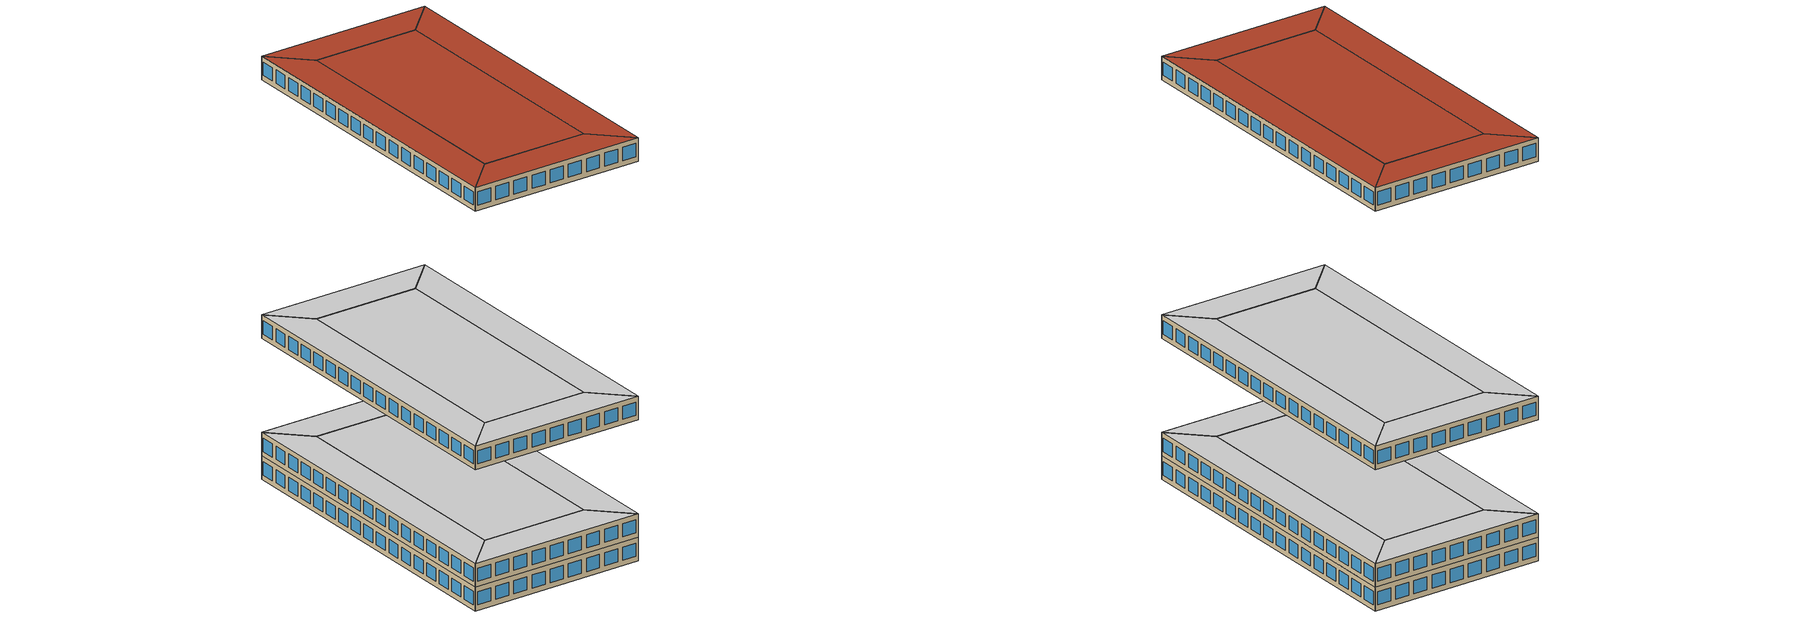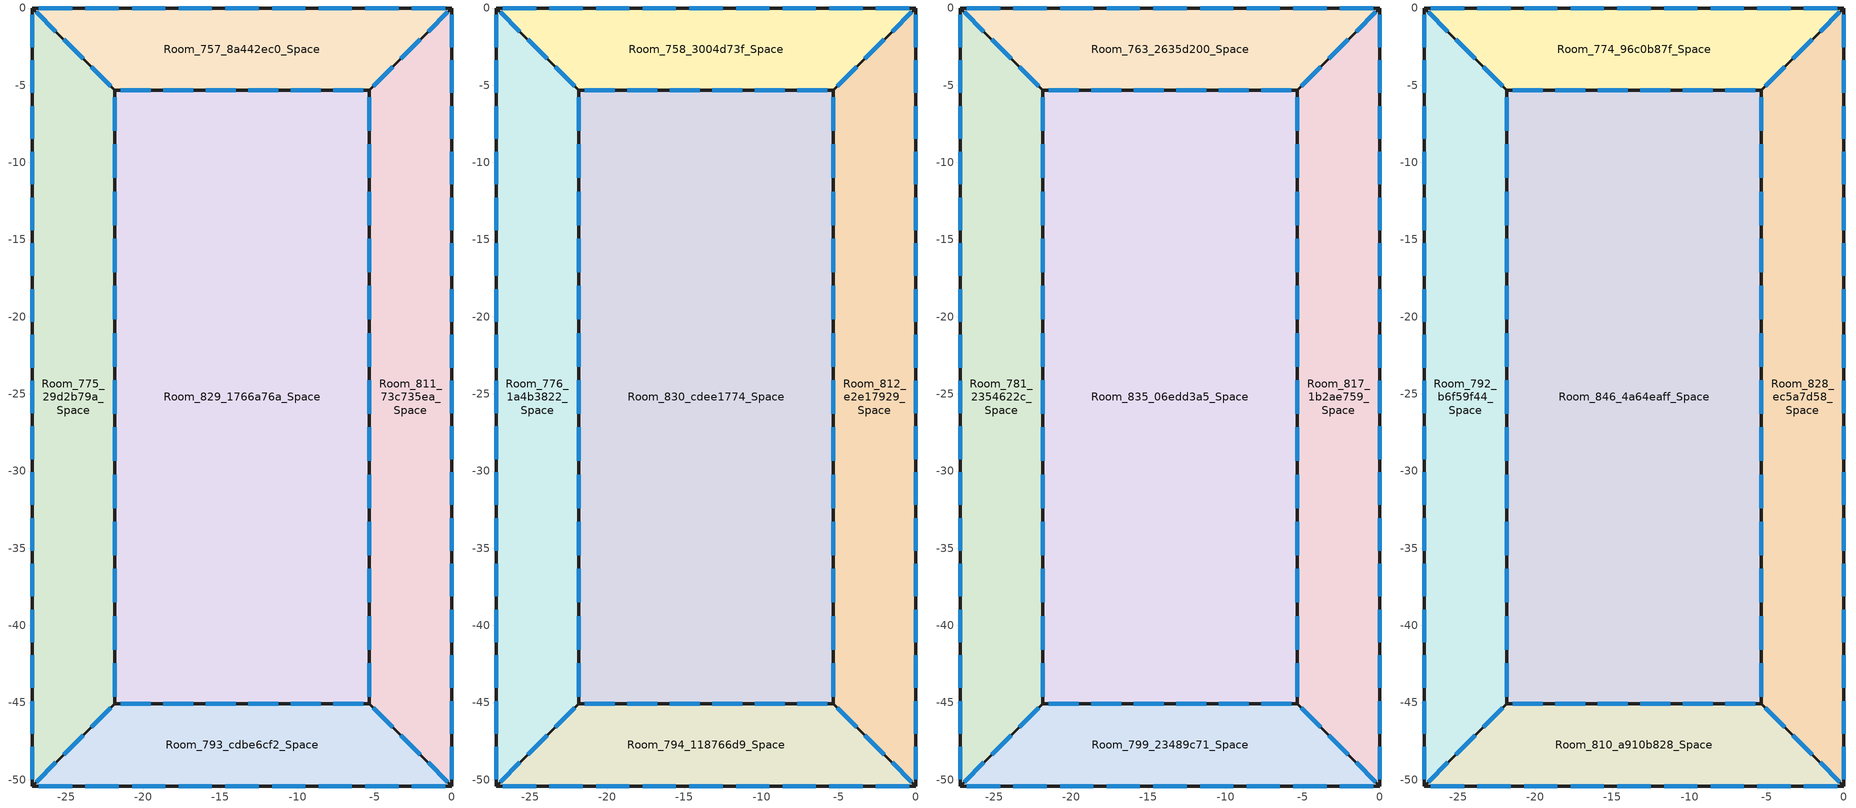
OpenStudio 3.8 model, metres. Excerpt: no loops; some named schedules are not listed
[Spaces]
Room_757_8a442ec0_Space
 floor ground: -27.2,0 0,0 -5.34,-5.34 -21.86,-5.34 z0
 wall outside: -21.86,-5.34 -5.34,-5.34 0,0 -27.2,0 -21.86,-5.34 z0:3.56
 window: -21.46,-5.34 -19.5,-5.34 / -18.71,-5.34 -16.75,-5.34 / -15.95,-5.34 -14,-5.34 / -13.2,-5.34 -11.24,-5.34 / -10.45,-5.34 -8.49,-5.34 / -7.7,-5.34 -5.74,-5.34 / -5.08,-5.08 -3.82,-3.82 / -3.3,-3.3 -2.04,-2.04 / -1.52,-1.52 -0.26,-0.26 / -26.94,-0.26 -25.67,-1.52 / -25.16,-2.04 -23.89,-3.3 / -23.38,-3.82 -22.11,-5.08 / -0.44,0 -2.59,0 / -3.46,0 -5.61,0 / -6.48,0 -8.63,0 / -9.5,0 -11.65,0 / -12.52,0 -14.67,0 / -15.55,0 -17.7,0 / -18.57,0 -20.72,0 / -21.59,0 -23.74,0 / -24.61,0 -26.76,0 z0.8:2.8
 roof outside: -5.34,-5.34 0,0 -27.2,0 -21.86,-5.34 z3.56
Room_775_29d2b79a_Space
 floor ground: -27.2,0 -21.86,-5.34 -21.86,-45.07 -27.2,-50.41 z0
 wall outside: -21.86,-5.34 -27.2,0 -27.2,-50.41 -21.86,-45.07 -21.86,-5.34 z0:3.56
 window: -22.11,-5.08 -23.38,-3.82 / -23.89,-3.3 -25.16,-2.04 / -25.67,-1.52 -26.94,-0.26 / -21.86,-44.62 -21.86,-42.45 / -21.86,-41.57 -21.86,-39.4 / -21.86,-38.51 -21.86,-36.34 / -21.86,-35.46 -21.86,-33.28 / -21.86,-32.4 -21.86,-30.23 / -21.86,-29.35 -21.86,-27.17 / -21.86,-26.29 -21.86,-24.12 / -21.86,-23.23 -21.86,-21.06 / -21.86,-20.18 -21.86,-18.01 / -21.86,-17.12 -21.86,-14.95 / -21.86,-14.07 -21.86,-11.89 / -21.86,-11.01 -21.86,-8.84 / -21.86,-7.96 -21.86,-5.78 / -26.94,-50.15 -25.67,-48.88 / -25.16,-48.37 -23.89,-47.1 / -23.38,-46.59 -22.11,-45.32 / -27.2,-0.43 -27.2,-2.54 / -27.2,-3.39 -27.2,-5.5 / -27.2,-6.36 -27.2,-8.47 / -27.2,-9.32 -27.2,-11.43 / -27.2,-12.29 -27.2,-14.4 / -27.2,-15.25 -27.2,-17.36 / -27.2,-18.22 -27.2,-20.33 / -27.2,-21.18 -27.2,-23.29 / -27.2,-24.15 -27.2,-26.26 / -27.2,-27.11 -27.2,-29.22 / -27.2,-30.08 -27.2,-32.19 / -27.2,-33.04 -27.2,-35.15 / -27.2,-36.01 -27.2,-38.12 / -27.2,-38.97 -27.2,-41.08 / -27.2,-41.94 -27.2,-44.05 / -27.2,-44.91 -27.2,-47.01 / -27.2,-47.87 -27.2,-49.98 z0.8:2.8
 roof outside: -27.2,-50.41 -21.86,-45.07 -21.86,-5.34 -27.2,0 z3.56
Room_793_cdbe6cf2_Space
 floor ground: -5.34,-45.07 0,-50.41 -27.2,-50.41 -21.86,-45.07 z0
 wall outside: -21.86,-45.07 -27.2,-50.41 0,-50.41 -5.34,-45.07 -21.86,-45.07 z0:3.56
 window: -22.11,-45.32 -23.38,-46.59 / -23.89,-47.1 -25.16,-48.37 / -25.67,-48.88 -26.94,-50.15 / -5.74,-45.07 -7.7,-45.07 / -8.49,-45.07 -10.45,-45.07 / -11.24,-45.07 -13.2,-45.07 / -14,-45.07 -15.95,-45.07 / -16.75,-45.07 -18.71,-45.07 / -19.5,-45.07 -21.46,-45.07 / -0.26,-50.15 -1.52,-48.88 / -2.04,-48.37 -3.3,-47.1 / -3.82,-46.59 -5.08,-45.32 / -26.76,-50.41 -24.61,-50.41 / -23.74,-50.41 -21.59,-50.41 / -20.72,-50.41 -18.57,-50.41 / -17.7,-50.41 -15.55,-50.41 / -14.67,-50.41 -12.52,-50.41 / -11.65,-50.41 -9.5,-50.41 / -8.63,-50.41 -6.48,-50.41 / -5.61,-50.41 -3.46,-50.41 / -2.59,-50.41 -0.44,-50.41 z0.8:2.8
 roof outside: 0,-50.41 -5.34,-45.07 -21.86,-45.07 -27.2,-50.41 z3.56
Room_811_73c735ea_Space
 floor ground: 0,0 0,-50.41 -5.34,-45.07 -5.34,-5.34 z0
 wall outside: -5.34,-45.07 0,-50.41 0,0 -5.34,-5.34 -5.34,-45.07 z0:3.56
 window: -5.08,-45.32 -3.82,-46.59 / -3.3,-47.1 -2.04,-48.37 / -1.52,-48.88 -0.26,-50.15 / -0.26,-0.26 -1.52,-1.52 / -2.04,-2.04 -3.3,-3.3 / -3.82,-3.82 -5.08,-5.08 / -5.34,-5.78 -5.34,-7.96 / -5.34,-8.84 -5.34,-11.01 / -5.34,-11.89 -5.34,-14.07 / -5.34,-14.95 -5.34,-17.12 / -5.34,-18.01 -5.34,-20.18 / -5.34,-21.06 -5.34,-23.23 / -5.34,-24.12 -5.34,-26.29 / -5.34,-27.17 -5.34,-29.35 / -5.34,-30.23 -5.34,-32.4 / -5.34,-33.28 -5.34,-35.46 / -5.34,-36.34 -5.34,-38.51 / -5.34,-39.4 -5.34,-41.57 / -5.34,-42.45 -5.34,-44.62 / 0,-49.98 0,-47.87 / 0,-47.01 0,-44.91 / 0,-44.05 0,-41.94 / 0,-41.08 0,-38.97 / 0,-38.12 0,-36.01 / 0,-35.15 0,-33.04 / 0,-32.19 0,-30.08 / 0,-29.22 0,-27.11 / 0,-26.26 0,-24.15 / 0,-23.29 0,-21.18 / 0,-20.33 0,-18.22 / 0,-17.36 0,-15.25 / 0,-14.4 0,-12.29 / 0,-11.43 0,-9.32 / 0,-8.47 0,-6.36 / 0,-5.5 0,-3.39 / 0,-2.54 0,-0.43 z0.8:2.8
 roof outside: 0,-50.41 0,0 -5.34,-5.34 -5.34,-45.07 z3.56
Room_829_1766a76a_Space
 floor ground: -5.34,-5.34 -5.34,-45.07 -21.86,-45.07 -21.86,-5.34 z0
 wall outside: -5.34,-45.07 -5.34,-5.34 -21.86,-5.34 -21.86,-45.07 -5.34,-45.07 z0:3.56
 window: -5.34,-44.62 -5.34,-42.45 / -5.34,-41.57 -5.34,-39.4 / -5.34,-38.51 -5.34,-36.34 / -5.34,-35.46 -5.34,-33.28 / -5.34,-32.4 -5.34,-30.23 / -5.34,-29.35 -5.34,-27.17 / -5.34,-26.29 -5.34,-24.12 / -5.34,-23.23 -5.34,-21.06 / -5.34,-20.18 -5.34,-18.01 / -5.34,-17.12 -5.34,-14.95 / -5.34,-14.07 -5.34,-11.89 / -5.34,-11.01 -5.34,-8.84 / -5.34,-7.96 -5.34,-5.78 / -21.46,-45.07 -19.5,-45.07 / -18.71,-45.07 -16.75,-45.07 / -15.95,-45.07 -14,-45.07 / -13.2,-45.07 -11.24,-45.07 / -10.45,-45.07 -8.49,-45.07 / -7.7,-45.07 -5.74,-45.07 / -21.86,-5.78 -21.86,-7.96 / -21.86,-8.84 -21.86,-11.01 / -21.86,-11.89 -21.86,-14.07 / -21.86,-14.95 -21.86,-17.12 / -21.86,-18.01 -21.86,-20.18 / -21.86,-21.06 -21.86,-23.23 / -21.86,-24.12 -21.86,-26.29 / -21.86,-27.17 -21.86,-29.35 / -21.86,-30.23 -21.86,-32.4 / -21.86,-33.28 -21.86,-35.46 / -21.86,-36.34 -21.86,-38.51 / -21.86,-39.4 -21.86,-41.57 / -21.86,-42.45 -21.86,-44.62 / -5.74,-5.34 -7.7,-5.34 / -8.49,-5.34 -10.45,-5.34 / -11.24,-5.34 -13.2,-5.34 / -14,-5.34 -15.95,-5.34 / -16.75,-5.34 -18.71,-5.34 / -19.5,-5.34 -21.46,-5.34 z0.8:2.8
 roof outside: -5.34,-45.07 -5.34,-5.34 -21.86,-5.34 -21.86,-45.07 z3.56
Room_758_3004d73f_Space
 floor outside: -27.2,0 0,0 -5.34,-5.34 -21.86,-5.34 z3.56
 wall outside: -21.86,-5.34 -5.34,-5.34 0,0 -27.2,0 -21.86,-5.34 z3.56:7.11
 window: -21.46,-5.34 -19.5,-5.34 / -18.71,-5.34 -16.75,-5.34 / -15.95,-5.34 -14,-5.34 / -13.2,-5.34 -11.24,-5.34 / -10.45,-5.34 -8.49,-5.34 / -7.7,-5.34 -5.74,-5.34 / -5.08,-5.08 -3.82,-3.82 / -3.3,-3.3 -2.04,-2.04 / -1.52,-1.52 -0.26,-0.26 / -26.94,-0.26 -25.67,-1.52 / -25.16,-2.04 -23.89,-3.3 / -23.38,-3.82 -22.11,-5.08 / -0.44,0 -2.59,0 / -3.46,0 -5.61,0 / -6.48,0 -8.63,0 / -9.5,0 -11.65,0 / -12.52,0 -14.67,0 / -15.55,0 -17.7,0 / -18.57,0 -20.72,0 / -21.59,0 -23.74,0 / -24.61,0 -26.76,0 z4.36:6.36
 ceiling adiabatic: -5.34,-5.34 0,0 -27.2,0 -21.86,-5.34 z7.11
Room_776_1a4b3822_Space
 floor outside: -27.2,0 -21.86,-5.34 -21.86,-45.07 -27.2,-50.41 z3.56
 wall outside: -21.86,-5.34 -27.2,0 -27.2,-50.41 -21.86,-45.07 -21.86,-5.34 z3.56:7.11
 window: -22.11,-5.08 -23.38,-3.82 / -23.89,-3.3 -25.16,-2.04 / -25.67,-1.52 -26.94,-0.26 / -21.86,-44.62 -21.86,-42.45 / -21.86,-41.57 -21.86,-39.4 / -21.86,-38.51 -21.86,-36.34 / -21.86,-35.46 -21.86,-33.28 / -21.86,-32.4 -21.86,-30.23 / -21.86,-29.35 -21.86,-27.17 / -21.86,-26.29 -21.86,-24.12 / -21.86,-23.23 -21.86,-21.06 / -21.86,-20.18 -21.86,-18.01 / -21.86,-17.12 -21.86,-14.95 / -21.86,-14.07 -21.86,-11.89 / -21.86,-11.01 -21.86,-8.84 / -21.86,-7.96 -21.86,-5.78 / -26.94,-50.15 -25.67,-48.88 / -25.16,-48.37 -23.89,-47.1 / -23.38,-46.59 -22.11,-45.32 / -27.2,-0.43 -27.2,-2.54 / -27.2,-3.39 -27.2,-5.5 / -27.2,-6.36 -27.2,-8.47 / -27.2,-9.32 -27.2,-11.43 / -27.2,-12.29 -27.2,-14.4 / -27.2,-15.25 -27.2,-17.36 / -27.2,-18.22 -27.2,-20.33 / -27.2,-21.18 -27.2,-23.29 / -27.2,-24.15 -27.2,-26.26 / -27.2,-27.11 -27.2,-29.22 / -27.2,-30.08 -27.2,-32.19 / -27.2,-33.04 -27.2,-35.15 / -27.2,-36.01 -27.2,-38.12 / -27.2,-38.97 -27.2,-41.08 / -27.2,-41.94 -27.2,-44.05 / -27.2,-44.91 -27.2,-47.01 / -27.2,-47.87 -27.2,-49.98 z4.36:6.36
 ceiling adiabatic: -27.2,-50.41 -21.86,-45.07 -21.86,-5.34 -27.2,0 z7.11
Room_794_118766d9_Space
 floor outside: -5.34,-45.07 0,-50.41 -27.2,-50.41 -21.86,-45.07 z3.56
 wall outside: -21.86,-45.07 -27.2,-50.41 0,-50.41 -5.34,-45.07 -21.86,-45.07 z3.56:7.11
 window: -22.11,-45.32 -23.38,-46.59 / -23.89,-47.1 -25.16,-48.37 / -25.67,-48.88 -26.94,-50.15 / -5.74,-45.07 -7.7,-45.07 / -8.49,-45.07 -10.45,-45.07 / -11.24,-45.07 -13.2,-45.07 / -14,-45.07 -15.95,-45.07 / -16.75,-45.07 -18.71,-45.07 / -19.5,-45.07 -21.46,-45.07 / -0.26,-50.15 -1.52,-48.88 / -2.04,-48.37 -3.3,-47.1 / -3.82,-46.59 -5.08,-45.32 / -26.76,-50.41 -24.61,-50.41 / -23.74,-50.41 -21.59,-50.41 / -20.72,-50.41 -18.57,-50.41 / -17.7,-50.41 -15.55,-50.41 / -14.67,-50.41 -12.52,-50.41 / -11.65,-50.41 -9.5,-50.41 / -8.63,-50.41 -6.48,-50.41 / -5.61,-50.41 -3.46,-50.41 / -2.59,-50.41 -0.44,-50.41 z4.36:6.36
 ceiling adiabatic: 0,-50.41 -5.34,-45.07 -21.86,-45.07 -27.2,-50.41 z7.11
Room_812_e2e17929_Space
 floor outside: 0,0 0,-50.41 -5.34,-45.07 -5.34,-5.34 z3.56
 wall outside: -5.34,-45.07 0,-50.41 0,0 -5.34,-5.34 -5.34,-45.07 z3.56:7.11
 window: -5.08,-45.32 -3.82,-46.59 / -3.3,-47.1 -2.04,-48.37 / -1.52,-48.88 -0.26,-50.15 / -0.26,-0.26 -1.52,-1.52 / -2.04,-2.04 -3.3,-3.3 / -3.82,-3.82 -5.08,-5.08 / -5.34,-5.78 -5.34,-7.96 / -5.34,-8.84 -5.34,-11.01 / -5.34,-11.89 -5.34,-14.07 / -5.34,-14.95 -5.34,-17.12 / -5.34,-18.01 -5.34,-20.18 / -5.34,-21.06 -5.34,-23.23 / -5.34,-24.12 -5.34,-26.29 / -5.34,-27.17 -5.34,-29.35 / -5.34,-30.23 -5.34,-32.4 / -5.34,-33.28 -5.34,-35.46 / -5.34,-36.34 -5.34,-38.51 / -5.34,-39.4 -5.34,-41.57 / -5.34,-42.45 -5.34,-44.62 / 0,-49.98 0,-47.87 / 0,-47.01 0,-44.91 / 0,-44.05 0,-41.94 / 0,-41.08 0,-38.97 / 0,-38.12 0,-36.01 / 0,-35.15 0,-33.04 / 0,-32.19 0,-30.08 / 0,-29.22 0,-27.11 / 0,-26.26 0,-24.15 / 0,-23.29 0,-21.18 / 0,-20.33 0,-18.22 / 0,-17.36 0,-15.25 / 0,-14.4 0,-12.29 / 0,-11.43 0,-9.32 / 0,-8.47 0,-6.36 / 0,-5.5 0,-3.39 / 0,-2.54 0,-0.43 z4.36:6.36
 ceiling adiabatic: 0,-50.41 0,0 -5.34,-5.34 -5.34,-45.07 z7.11
Room_830_cdee1774_Space
 floor outside: -5.34,-5.34 -5.34,-45.07 -21.86,-45.07 -21.86,-5.34 z3.56
 wall outside: -5.34,-45.07 -5.34,-5.34 -21.86,-5.34 -21.86,-45.07 -5.34,-45.07 z3.56:7.11
 window: -5.34,-44.62 -5.34,-42.45 / -5.34,-41.57 -5.34,-39.4 / -5.34,-38.51 -5.34,-36.34 / -5.34,-35.46 -5.34,-33.28 / -5.34,-32.4 -5.34,-30.23 / -5.34,-29.35 -5.34,-27.17 / -5.34,-26.29 -5.34,-24.12 / -5.34,-23.23 -5.34,-21.06 / -5.34,-20.18 -5.34,-18.01 / -5.34,-17.12 -5.34,-14.95 / -5.34,-14.07 -5.34,-11.89 / -5.34,-11.01 -5.34,-8.84 / -5.34,-7.96 -5.34,-5.78 / -21.46,-45.07 -19.5,-45.07 / -18.71,-45.07 -16.75,-45.07 / -15.95,-45.07 -14,-45.07 / -13.2,-45.07 -11.24,-45.07 / -10.45,-45.07 -8.49,-45.07 / -7.7,-45.07 -5.74,-45.07 / -21.86,-5.78 -21.86,-7.96 / -21.86,-8.84 -21.86,-11.01 / -21.86,-11.89 -21.86,-14.07 / -21.86,-14.95 -21.86,-17.12 / -21.86,-18.01 -21.86,-20.18 / -21.86,-21.06 -21.86,-23.23 / -21.86,-24.12 -21.86,-26.29 / -21.86,-27.17 -21.86,-29.35 / -21.86,-30.23 -21.86,-32.4 / -21.86,-33.28 -21.86,-35.46 / -21.86,-36.34 -21.86,-38.51 / -21.86,-39.4 -21.86,-41.57 / -21.86,-42.45 -21.86,-44.62 / -5.74,-5.34 -7.7,-5.34 / -8.49,-5.34 -10.45,-5.34 / -11.24,-5.34 -13.2,-5.34 / -14,-5.34 -15.95,-5.34 / -16.75,-5.34 -18.71,-5.34 / -19.5,-5.34 -21.46,-5.34 z4.36:6.36
 ceiling adiabatic: -5.34,-45.07 -5.34,-5.34 -21.86,-5.34 -21.86,-45.07 z7.11
Room_763_2635d200_Space
 floor adiabatic: -27.2,0 0,0 -5.34,-5.34 -21.86,-5.34 z21.33
 wall outside: -21.86,-5.34 -5.34,-5.34 0,0 -27.2,0 -21.86,-5.34 z21.33:24.89
 window: -21.46,-5.34 -19.5,-5.34 / -18.71,-5.34 -16.75,-5.34 / -15.95,-5.34 -14,-5.34 / -13.2,-5.34 -11.24,-5.34 / -10.45,-5.34 -8.49,-5.34 / -7.7,-5.34 -5.74,-5.34 / -5.08,-5.08 -3.82,-3.82 / -3.3,-3.3 -2.04,-2.04 / -1.52,-1.52 -0.26,-0.26 / -26.94,-0.26 -25.67,-1.52 / -25.16,-2.04 -23.89,-3.3 / -23.38,-3.82 -22.11,-5.08 / -0.44,0 -2.59,0 / -3.46,0 -5.61,0 / -6.48,0 -8.63,0 / -9.5,0 -11.65,0 / -12.52,0 -14.67,0 / -15.55,0 -17.7,0 / -18.57,0 -20.72,0 / -21.59,0 -23.74,0 / -24.61,0 -26.76,0 z22.13:24.13
 ceiling adiabatic: -5.34,-5.34 0,0 -27.2,0 -21.86,-5.34 z24.89
Room_781_2354622c_Space
 floor adiabatic: -27.2,0 -21.86,-5.34 -21.86,-45.07 -27.2,-50.41 z21.33
 wall outside: -21.86,-5.34 -27.2,0 -27.2,-50.41 -21.86,-45.07 -21.86,-5.34 z21.33:24.89
 window: -22.11,-5.08 -23.38,-3.82 / -23.89,-3.3 -25.16,-2.04 / -25.67,-1.52 -26.94,-0.26 / -21.86,-44.62 -21.86,-42.45 / -21.86,-41.57 -21.86,-39.4 / -21.86,-38.51 -21.86,-36.34 / -21.86,-35.46 -21.86,-33.28 / -21.86,-32.4 -21.86,-30.23 / -21.86,-29.35 -21.86,-27.17 / -21.86,-26.29 -21.86,-24.12 / -21.86,-23.23 -21.86,-21.06 / -21.86,-20.18 -21.86,-18.01 / -21.86,-17.12 -21.86,-14.95 / -21.86,-14.07 -21.86,-11.89 / -21.86,-11.01 -21.86,-8.84 / -21.86,-7.96 -21.86,-5.78 / -26.94,-50.15 -25.67,-48.88 / -25.16,-48.37 -23.89,-47.1 / -23.38,-46.59 -22.11,-45.32 / -27.2,-0.43 -27.2,-2.54 / -27.2,-3.39 -27.2,-5.5 / -27.2,-6.36 -27.2,-8.47 / -27.2,-9.32 -27.2,-11.43 / -27.2,-12.29 -27.2,-14.4 / -27.2,-15.25 -27.2,-17.36 / -27.2,-18.22 -27.2,-20.33 / -27.2,-21.18 -27.2,-23.29 / -27.2,-24.15 -27.2,-26.26 / -27.2,-27.11 -27.2,-29.22 / -27.2,-30.08 -27.2,-32.19 / -27.2,-33.04 -27.2,-35.15 / -27.2,-36.01 -27.2,-38.12 / -27.2,-38.97 -27.2,-41.08 / -27.2,-41.94 -27.2,-44.05 / -27.2,-44.91 -27.2,-47.01 / -27.2,-47.87 -27.2,-49.98 z22.13:24.13
 ceiling adiabatic: -27.2,-50.41 -21.86,-45.07 -21.86,-5.34 -27.2,0 z24.89
Room_799_23489c71_Space
 floor adiabatic: -5.34,-45.07 0,-50.41 -27.2,-50.41 -21.86,-45.07 z21.33
 wall outside: -21.86,-45.07 -27.2,-50.41 0,-50.41 -5.34,-45.07 -21.86,-45.07 z21.33:24.89
 window: -22.11,-45.32 -23.38,-46.59 / -23.89,-47.1 -25.16,-48.37 / -25.67,-48.88 -26.94,-50.15 / -5.74,-45.07 -7.7,-45.07 / -8.49,-45.07 -10.45,-45.07 / -11.24,-45.07 -13.2,-45.07 / -14,-45.07 -15.95,-45.07 / -16.75,-45.07 -18.71,-45.07 / -19.5,-45.07 -21.46,-45.07 / -0.26,-50.15 -1.52,-48.88 / -2.04,-48.37 -3.3,-47.1 / -3.82,-46.59 -5.08,-45.32 / -26.76,-50.41 -24.61,-50.41 / -23.74,-50.41 -21.59,-50.41 / -20.72,-50.41 -18.57,-50.41 / -17.7,-50.41 -15.55,-50.41 / -14.67,-50.41 -12.52,-50.41 / -11.65,-50.41 -9.5,-50.41 / -8.63,-50.41 -6.48,-50.41 / -5.61,-50.41 -3.46,-50.41 / -2.59,-50.41 -0.44,-50.41 z22.13:24.13
 ceiling adiabatic: 0,-50.41 -5.34,-45.07 -21.86,-45.07 -27.2,-50.41 z24.89
Room_817_1b2ae759_Space
 floor adiabatic: 0,0 0,-50.41 -5.34,-45.07 -5.34,-5.34 z21.33
 wall outside: -5.34,-45.07 0,-50.41 0,0 -5.34,-5.34 -5.34,-45.07 z21.33:24.89
 window: -5.08,-45.32 -3.82,-46.59 / -3.3,-47.1 -2.04,-48.37 / -1.52,-48.88 -0.26,-50.15 / -0.26,-0.26 -1.52,-1.52 / -2.04,-2.04 -3.3,-3.3 / -3.82,-3.82 -5.08,-5.08 / -5.34,-5.78 -5.34,-7.96 / -5.34,-8.84 -5.34,-11.01 / -5.34,-11.89 -5.34,-14.07 / -5.34,-14.95 -5.34,-17.12 / -5.34,-18.01 -5.34,-20.18 / -5.34,-21.06 -5.34,-23.23 / -5.34,-24.12 -5.34,-26.29 / -5.34,-27.17 -5.34,-29.35 / -5.34,-30.23 -5.34,-32.4 / -5.34,-33.28 -5.34,-35.46 / -5.34,-36.34 -5.34,-38.51 / -5.34,-39.4 -5.34,-41.57 / -5.34,-42.45 -5.34,-44.62 / 0,-49.98 0,-47.87 / 0,-47.01 0,-44.91 / 0,-44.05 0,-41.94 / 0,-41.08 0,-38.97 / 0,-38.12 0,-36.01 / 0,-35.15 0,-33.04 / 0,-32.19 0,-30.08 / 0,-29.22 0,-27.11 / 0,-26.26 0,-24.15 / 0,-23.29 0,-21.18 / 0,-20.33 0,-18.22 / 0,-17.36 0,-15.25 / 0,-14.4 0,-12.29 / 0,-11.43 0,-9.32 / 0,-8.47 0,-6.36 / 0,-5.5 0,-3.39 / 0,-2.54 0,-0.43 z22.13:24.13
 ceiling adiabatic: 0,-50.41 0,0 -5.34,-5.34 -5.34,-45.07 z24.89
Room_835_06edd3a5_Space
 floor adiabatic: -5.34,-5.34 -5.34,-45.07 -21.86,-45.07 -21.86,-5.34 z21.33
 wall outside: -5.34,-45.07 -5.34,-5.34 -21.86,-5.34 -21.86,-45.07 -5.34,-45.07 z21.33:24.89
 window: -5.34,-44.62 -5.34,-42.45 / -5.34,-41.57 -5.34,-39.4 / -5.34,-38.51 -5.34,-36.34 / -5.34,-35.46 -5.34,-33.28 / -5.34,-32.4 -5.34,-30.23 / -5.34,-29.35 -5.34,-27.17 / -5.34,-26.29 -5.34,-24.12 / -5.34,-23.23 -5.34,-21.06 / -5.34,-20.18 -5.34,-18.01 / -5.34,-17.12 -5.34,-14.95 / -5.34,-14.07 -5.34,-11.89 / -5.34,-11.01 -5.34,-8.84 / -5.34,-7.96 -5.34,-5.78 / -21.46,-45.07 -19.5,-45.07 / -18.71,-45.07 -16.75,-45.07 / -15.95,-45.07 -14,-45.07 / -13.2,-45.07 -11.24,-45.07 / -10.45,-45.07 -8.49,-45.07 / -7.7,-45.07 -5.74,-45.07 / -21.86,-5.78 -21.86,-7.96 / -21.86,-8.84 -21.86,-11.01 / -21.86,-11.89 -21.86,-14.07 / -21.86,-14.95 -21.86,-17.12 / -21.86,-18.01 -21.86,-20.18 / -21.86,-21.06 -21.86,-23.23 / -21.86,-24.12 -21.86,-26.29 / -21.86,-27.17 -21.86,-29.35 / -21.86,-30.23 -21.86,-32.4 / -21.86,-33.28 -21.86,-35.46 / -21.86,-36.34 -21.86,-38.51 / -21.86,-39.4 -21.86,-41.57 / -21.86,-42.45 -21.86,-44.62 / -5.74,-5.34 -7.7,-5.34 / -8.49,-5.34 -10.45,-5.34 / -11.24,-5.34 -13.2,-5.34 / -14,-5.34 -15.95,-5.34 / -16.75,-5.34 -18.71,-5.34 / -19.5,-5.34 -21.46,-5.34 z22.13:24.13
 ceiling adiabatic: -5.34,-45.07 -5.34,-5.34 -21.86,-5.34 -21.86,-45.07 z24.89
Room_774_96c0b87f_Space
 floor adiabatic: -27.2,0 0,0 -5.34,-5.34 -21.86,-5.34 z60.44
 wall outside: -21.86,-5.34 -5.34,-5.34 0,0 -27.2,0 -21.86,-5.34 z60.44:64
 window: -21.46,-5.34 -19.5,-5.34 / -18.71,-5.34 -16.75,-5.34 / -15.95,-5.34 -14,-5.34 / -13.2,-5.34 -11.24,-5.34 / -10.45,-5.34 -8.49,-5.34 / -7.7,-5.34 -5.74,-5.34 / -5.08,-5.08 -3.82,-3.82 / -3.3,-3.3 -2.04,-2.04 / -1.52,-1.52 -0.26,-0.26 / -26.94,-0.26 -25.67,-1.52 / -25.16,-2.04 -23.89,-3.3 / -23.38,-3.82 -22.11,-5.08 / -0.44,0 -2.59,0 / -3.46,0 -5.61,0 / -6.48,0 -8.63,0 / -9.5,0 -11.65,0 / -12.52,0 -14.67,0 / -15.55,0 -17.7,0 / -18.57,0 -20.72,0 / -21.59,0 -23.74,0 / -24.61,0 -26.76,0 z61.24:63.24
 roof outside: -5.34,-5.34 0,0 -27.2,0 -21.86,-5.34 z64
Room_792_b6f59f44_Space
 floor adiabatic: -27.2,0 -21.86,-5.34 -21.86,-45.07 -27.2,-50.41 z60.44
 wall outside: -21.86,-5.34 -27.2,0 -27.2,-50.41 -21.86,-45.07 -21.86,-5.34 z60.44:64
 window: -22.11,-5.08 -23.38,-3.82 / -23.89,-3.3 -25.16,-2.04 / -25.67,-1.52 -26.94,-0.26 / -21.86,-44.62 -21.86,-42.45 / -21.86,-41.57 -21.86,-39.4 / -21.86,-38.51 -21.86,-36.34 / -21.86,-35.46 -21.86,-33.28 / -21.86,-32.4 -21.86,-30.23 / -21.86,-29.35 -21.86,-27.17 / -21.86,-26.29 -21.86,-24.12 / -21.86,-23.23 -21.86,-21.06 / -21.86,-20.18 -21.86,-18.01 / -21.86,-17.12 -21.86,-14.95 / -21.86,-14.07 -21.86,-11.89 / -21.86,-11.01 -21.86,-8.84 / -21.86,-7.96 -21.86,-5.78 / -26.94,-50.15 -25.67,-48.88 / -25.16,-48.37 -23.89,-47.1 / -23.38,-46.59 -22.11,-45.32 / -27.2,-0.43 -27.2,-2.54 / -27.2,-3.39 -27.2,-5.5 / -27.2,-6.36 -27.2,-8.47 / -27.2,-9.32 -27.2,-11.43 / -27.2,-12.29 -27.2,-14.4 / -27.2,-15.25 -27.2,-17.36 / -27.2,-18.22 -27.2,-20.33 / -27.2,-21.18 -27.2,-23.29 / -27.2,-24.15 -27.2,-26.26 / -27.2,-27.11 -27.2,-29.22 / -27.2,-30.08 -27.2,-32.19 / -27.2,-33.04 -27.2,-35.15 / -27.2,-36.01 -27.2,-38.12 / -27.2,-38.97 -27.2,-41.08 / -27.2,-41.94 -27.2,-44.05 / -27.2,-44.91 -27.2,-47.01 / -27.2,-47.87 -27.2,-49.98 z61.24:63.24
 roof outside: -27.2,-50.41 -21.86,-45.07 -21.86,-5.34 -27.2,0 z64
Room_810_a910b828_Space
 floor adiabatic: -5.34,-45.07 0,-50.41 -27.2,-50.41 -21.86,-45.07 z60.44
 wall outside: -21.86,-45.07 -27.2,-50.41 0,-50.41 -5.34,-45.07 -21.86,-45.07 z60.44:64
 window: -22.11,-45.32 -23.38,-46.59 / -23.89,-47.1 -25.16,-48.37 / -25.67,-48.88 -26.94,-50.15 / -5.74,-45.07 -7.7,-45.07 / -8.49,-45.07 -10.45,-45.07 / -11.24,-45.07 -13.2,-45.07 / -14,-45.07 -15.95,-45.07 / -16.75,-45.07 -18.71,-45.07 / -19.5,-45.07 -21.46,-45.07 / -0.26,-50.15 -1.52,-48.88 / -2.04,-48.37 -3.3,-47.1 / -3.82,-46.59 -5.08,-45.32 / -26.76,-50.41 -24.61,-50.41 / -23.74,-50.41 -21.59,-50.41 / -20.72,-50.41 -18.57,-50.41 / -17.7,-50.41 -15.55,-50.41 / -14.67,-50.41 -12.52,-50.41 / -11.65,-50.41 -9.5,-50.41 / -8.63,-50.41 -6.48,-50.41 / -5.61,-50.41 -3.46,-50.41 / -2.59,-50.41 -0.44,-50.41 z61.24:63.24
 roof outside: 0,-50.41 -5.34,-45.07 -21.86,-45.07 -27.2,-50.41 z64
Room_828_ec5a7d58_Space
 floor adiabatic: 0,0 0,-50.41 -5.34,-45.07 -5.34,-5.34 z60.44
 wall outside: -5.34,-45.07 0,-50.41 0,0 -5.34,-5.34 -5.34,-45.07 z60.44:64
 window: -5.08,-45.32 -3.82,-46.59 / -3.3,-47.1 -2.04,-48.37 / -1.52,-48.88 -0.26,-50.15 / -0.26,-0.26 -1.52,-1.52 / -2.04,-2.04 -3.3,-3.3 / -3.82,-3.82 -5.08,-5.08 / -5.34,-5.78 -5.34,-7.96 / -5.34,-8.84 -5.34,-11.01 / -5.34,-11.89 -5.34,-14.07 / -5.34,-14.95 -5.34,-17.12 / -5.34,-18.01 -5.34,-20.18 / -5.34,-21.06 -5.34,-23.23 / -5.34,-24.12 -5.34,-26.29 / -5.34,-27.17 -5.34,-29.35 / -5.34,-30.23 -5.34,-32.4 / -5.34,-33.28 -5.34,-35.46 / -5.34,-36.34 -5.34,-38.51 / -5.34,-39.4 -5.34,-41.57 / -5.34,-42.45 -5.34,-44.62 / 0,-49.98 0,-47.87 / 0,-47.01 0,-44.91 / 0,-44.05 0,-41.94 / 0,-41.08 0,-38.97 / 0,-38.12 0,-36.01 / 0,-35.15 0,-33.04 / 0,-32.19 0,-30.08 / 0,-29.22 0,-27.11 / 0,-26.26 0,-24.15 / 0,-23.29 0,-21.18 / 0,-20.33 0,-18.22 / 0,-17.36 0,-15.25 / 0,-14.4 0,-12.29 / 0,-11.43 0,-9.32 / 0,-8.47 0,-6.36 / 0,-5.5 0,-3.39 / 0,-2.54 0,-0.43 z61.24:63.24
 roof outside: 0,-50.41 0,0 -5.34,-5.34 -5.34,-45.07 z64
Room_846_4a64eaff_Space
 floor adiabatic: -5.34,-5.34 -5.34,-45.07 -21.86,-45.07 -21.86,-5.34 z60.44
 wall outside: -5.34,-45.07 -5.34,-5.34 -21.86,-5.34 -21.86,-45.07 -5.34,-45.07 z60.44:64
 window: -5.34,-44.62 -5.34,-42.45 / -5.34,-41.57 -5.34,-39.4 / -5.34,-38.51 -5.34,-36.34 / -5.34,-35.46 -5.34,-33.28 / -5.34,-32.4 -5.34,-30.23 / -5.34,-29.35 -5.34,-27.17 / -5.34,-26.29 -5.34,-24.12 / -5.34,-23.23 -5.34,-21.06 / -5.34,-20.18 -5.34,-18.01 / -5.34,-17.12 -5.34,-14.95 / -5.34,-14.07 -5.34,-11.89 / -5.34,-11.01 -5.34,-8.84 / -5.34,-7.96 -5.34,-5.78 / -21.46,-45.07 -19.5,-45.07 / -18.71,-45.07 -16.75,-45.07 / -15.95,-45.07 -14,-45.07 / -13.2,-45.07 -11.24,-45.07 / -10.45,-45.07 -8.49,-45.07 / -7.7,-45.07 -5.74,-45.07 / -21.86,-5.78 -21.86,-7.96 / -21.86,-8.84 -21.86,-11.01 / -21.86,-11.89 -21.86,-14.07 / -21.86,-14.95 -21.86,-17.12 / -21.86,-18.01 -21.86,-20.18 / -21.86,-21.06 -21.86,-23.23 / -21.86,-24.12 -21.86,-26.29 / -21.86,-27.17 -21.86,-29.35 / -21.86,-30.23 -21.86,-32.4 / -21.86,-33.28 -21.86,-35.46 / -21.86,-36.34 -21.86,-38.51 / -21.86,-39.4 -21.86,-41.57 / -21.86,-42.45 -21.86,-44.62 / -5.74,-5.34 -7.7,-5.34 / -8.49,-5.34 -10.45,-5.34 / -11.24,-5.34 -13.2,-5.34 / -14,-5.34 -15.95,-5.34 / -16.75,-5.34 -18.71,-5.34 / -19.5,-5.34 -21.46,-5.34 z61.24:63.24
 roof outside: -5.34,-45.07 -5.34,-5.34 -21.86,-5.34 -21.86,-45.07 z64
[Building]
1055_boulevard RenÃ©-LÃ©vesque Est (MTL)_172529_Y_1979_high: North Axis {deg}=0; Default Construction Set=Office_ 1945 1980_6A 2; Standards Building Type=MediumOffice
[Site]
Montreal Int'l: Latitude {deg}=45.47; Longitude {deg}=-73.75; Time Zone {hr}=-5; Elevation {m}=36; Terrain=City
[SizingPeriod:DesignDay] Day of Month=21; Solar Model Indicator=ASHRAEClearSky
Name | Maximum Dry-Bulb Temperature {C} | Daily Dry-Bulb Temperature Range {deltaC} | Barometric Pressure {Pa} | Wind Speed {m/s} | Wind Direction {deg} | Sky Clearness | Month | Day Type | Humidity Condition Type | Wetbulb or DewPoint at Maximum Dry-Bulb {C} | Rain Indicator | Snow Indicator | Daylight Saving Time Indicator | Dry-Bulb Temperature Range Modifier Type
Montreal Int'l Heating Design Day 99.6% Condns DB | -22.8 | 0 | 101099 | 3.6 | 294 | 0 | 1 | WinterDesignDay | Wetbulb | -22.8
Montreal Int'l Cooling Design Day 0.4% Condns DB=>MWB | 29.4 | 9.7 | 101099 | 4.8 | 228 | 1 | 7 | SummerDesignDay | Wetbulb | 22.7
Montreal Int'l Ann Htg 99.6% Condns DB | -23.7 | 0 | 100893 | 3.9 | 260 | 0 | 1 | WinterDesignDay | Wetbulb | -23.7 | No | No | No | DefaultMultipliers
Montreal Int'l Ann Hum_n 99.6% Condns DP=>MCDB | -23 | 0 | 100893 | 3.9 | 260 | 0 | 1 | WinterDesignDay | Dewpoint | -30.5 | No | No | No | DefaultMultipliers
[Site:WaterMainsTemperature]
Calculation Method=CorrelationFromWeatherFile
[ClimateZones]
Climate Zone Institution Name 1=ASHRAE; Climate Zone Document Name 1=ANSI/ASHRAE Standard 169; Climate Zone Document Year 1=2006; Climate Zone Value 1=7; Climate Zone Institution Name 2=CEC; Climate Zone Document Name 2=California Climate Zone Descriptions; Climate Zone Document Year 2=1995
[Material:NoMass] Thermal Absorptance=0.9
Name | Roughness | Thermal Resistance {m2-K/W} | Solar Absorptance | Visible Absorptance
AQNC2024NMair less15 mm | MediumRough | 0.16 | 0.7 | 0.7
CP02 CARPET PAD | Smooth | 0.1 | 0.8 | 0.8
[Material]
Name | Roughness | Thickness {m} | Conductivity {W/m-K} | Density {kg/m3} | Specific Heat {J/kg-K} | Thermal Absorptance | Solar Absorptance | Visible Absorptance
G05 25mm wood | MediumSmooth | 0.0254 | 0.15 | 608 | 1630 | 0.9 | 0.5 | 0.5
AQNC2024standard concrete | MediumRough | 0.2 | 2.5 | 2400 | 840 | 0.7 | 0.7 | 0.7
AQNC2024concrete blocks | MediumRough | 0.2 | 1.1 | 800 | 920 | 0.7 | 0.7 | 0.7
AQNC2024low density mineral wool batt | MediumRough | 0.05 | 0.0362 | 15 | 800 | 0.7 | 0.7 | 0.7
AQNC2024gypsum board | MediumRough | 0.1 | 0.159 | 800 | 1090 | 0.7 | 0.7 | 0.7
AQNC2024built-up roofing 1 | MediumRough | 0.1 | 0.162 | 1121 | 1470 | 0.7 | 0.7 | 0.7
AQNC2024expanded polystyrene type I 15 cm 1 | MediumRough | 0.15 | 0.0385 | 15 | 1500 | 0.7 | 0.7 | 0.7
F16 Acoustic tile | MediumSmooth | 0.0191 | 0.06 | 368 | 590 | 0.9 | 0.3 | 0.3
M11 100mm lightweight concrete | MediumRough | 0.1016 | 0.53 | 1280 | 840 | 0.9 | 0.5 | 0.5
G01a 19mm gypsum board | MediumSmooth | 0.019 | 0.16 | 800 | 1090 | 0.9 | 0.4 | 0.4
MAT-CC05 4 HW CONCRETE | Rough | 0.1016 | 1.311 | 2240 | 836.8 | 0.9 | 0.85 | 0.85
I01 25mm insulation board | MediumRough | 0.0254 | 0.03 | 43 | 1210 | 0.9 | 0.6 | 0.6
F08 Metal surface 3; F08 Metal surface 4 | Smooth | 0.0008 | 45.28 | 7824 | 500 | 0.9 | 0.7 | 0.7
[WindowMaterial:SimpleGlazingSystem]
Simple glazing: U-Factor {W/m2-K}=5; Solar Heat Gain Coefficient=0.8
[WindowMaterial:Glazing]
Clear 3mm: Optical Data Type=SpectralAverage; Thickness {m}=0.003; Solar Transmittance at Normal Incidence=0.837; Front Side Solar Reflectance at Normal Incidence=0.075; Back Side Solar Reflectance at Normal Incidence=0; Visible Transmittance at Normal Incidence=0.898; Front Side Visible Reflectance at Normal Incidence=0.081; Back Side Visible Reflectance at Normal Incidence=0; Infrared Transmittance at Normal Incidence=0; Front Side Infrared Hemispherical Emissivity=0.84; Back Side Infrared Hemispherical Emissivity=0.84; Conductivity {W/m-K}=0.9; Dirt Correction Factor for Solar and Visible Transmittance=1; Solar Diffusing=No
[Construction]
Interior Partition; Interior Door; Interior Partition 1: G05 25mm wood
AQ_Office_2024_Office  ground 1945 1980 6A: AQNC2024standard concrete, AQNC2024NMair less15 mm
AQ_Office_2024_Office  Wall 1945 1980 6A: AQNC2024concrete blocks, AQNC2024low density mineral wool batt, AQNC2024gypsum board
AQ_Office_2024_Office  roof 1945 1980 6A: AQNC2024built-up roofing 1, AQNC2024expanded polystyrene type I 15 cm 1
Interior Floor: F16 Acoustic tile, F05 Ceiling air space resistance, M11 100mm lightweight concrete
Interior Wall: G01a 19mm gypsum board, F04 Wall air space resistance, G01a 19mm gypsum board
Interior Ceiling: M11 100mm lightweight concrete, F05 Ceiling air space resistance, F16 Acoustic tile
ExtSlabCarpet 4in ClimateZone 1-8: MAT-CC05 4 HW CONCRETE, CP02 CARPET PAD
Single Glazing 5: Simple glazing
Interior Window: Clear 3mm
Exterior Door 2: F08 Metal surface 3, I01 25mm insulation board
Exterior Door 3: F08 Metal surface 4, I01 25mm insulation board
[DefaultSurfaceConstructions]
Name | Floor Construction | Wall Construction | Roof Ceiling Construction
Default Surface Constructions 32; Default Surface Constructions 36 | AQ_Office_2024_Office  ground 1945 1980 6A | AQ_Office_2024_Office  Wall 1945 1980 6A | AQ_Office_2024_Office  roof 1945 1980 6A
Default Surface Constructions 34; Default Surface Constructions 37 | Interior Floor | Interior Wall | Interior Ceiling
Default Surface Constructions 35; Default Surface Constructions 38 | ExtSlabCarpet 4in ClimateZone 1-8 | ExtSlabCarpet 4in ClimateZone 1-8 | ExtSlabCarpet 4in ClimateZone 1-8
[DefaultSubSurfaceConstructions]
Name | Fixed Window Construction | Operable Window Construction | Door Construction | Tubular Daylight Dome Construction | Tubular Daylight Diffuser Construction
Default Sub Surface Constructions 27; Default Sub Surface Constructions 30 | Interior Window | Interior Window | Interior Door
Default Sub Surface Constructions 28 | Single Glazing 5 | Single Glazing 5 | Exterior Door 2 | Interior Window | Interior Window
Default Sub Surface Constructions 29 | Single Glazing 5 | Single Glazing 5 | Exterior Door 3 | Interior Window | Interior Window
[Material:AirGap]
Name | Thermal Resistance {m2-K/W}
F05 Ceiling air space resistance | 0.18
F04 Wall air space resistance | 0.15
[DefaultConstructionSet] Interior Partition Construction=Interior Partition; Adiabatic Surface Construction=Interior Partition 1
Name | Default Exterior Surface Constructions | Default Interior Surface Constructions | Default Ground Contact Surface Constructions | Default Exterior SubSurface Constructions | Default Interior SubSurface Constructions
Office_ 1945 1980_6A | Default Surface Constructions 36 | Default Surface Constructions 37 | Default Surface Constructions 38 | Default Sub Surface Constructions 28 | Default Sub Surface Constructions 30
Office_ 1945 1980_6A 2 | Default Surface Constructions 32 | Default Surface Constructions 34 | Default Surface Constructions 35 | Default Sub Surface Constructions 29 | Default Sub Surface Constructions 27
[SpaceType]
MediumOffice Building: Default Construction Set=Office_ 1945 1980_6A; Design Specification Outdoor Air Object=MediumOffice Building_Ventilation
[People:Definition]
MediumOffice Building_People: Number of People Calculation Method=People/Area; People per Space Floor Area {person/m2}=0.0711847; Fraction Radiant=0.3; Sensible Heat Fraction=Autocalculate
[People]
MediumOffice Building_People: People Definition=MediumOffice Building_People; Space or SpaceType=MediumOffice Building; Number of People Schedule=NECB-A-Occupancy; Activity Level Schedule=MediumOffice Building_People_Act Schedule; Multiplier=1
[Lights:Definition]
MediumOffice Building_Lighting: Design Level Calculation Method=Watts/Area; Watts per Space Floor Area {W/m2}=6.68315; Fraction Radiant=0.7; Fraction Visible=0.2; Return Air Fraction=0
[Lights]
MediumOffice Building_Lighting: Lights Definition=MediumOffice Building_Lighting; Space or SpaceType=MediumOffice Building; Schedule=NECB-A-Lighting; Fraction Replaceable=1
[ElectricEquipment:Definition]
MediumOffice Building_Electric Equipment: Design Level Calculation Method=Watts/Area; Watts per Space Floor Area {W/m2}=7.54366; Fraction Latent=0; Fraction Radiant=0.5; Fraction Lost=0
[ElectricEquipment]
MediumOffice Building_Electric Equipment: Electric Equipment Definition=MediumOffice Building_Electric Equipment; Space or SpaceType=MediumOffice Building; Schedule=NECB-A-Electric-Equipment
[SpaceInfiltration:DesignFlowRate]
MediumOffice Building_Infiltration: Space or SpaceType=MediumOffice Building; Schedule=MediumOffice Building_Infiltration Schedule; Design Flow Rate Calculation Method=Flow/ExteriorArea; Flow per Exterior Surface Area {m3/s-m2}=0.000226568; Constant Term Coefficient=1; Temperature Term Coefficient=0; Velocity Term Coefficient=0
[DesignSpecification:OutdoorAir]
MediumOffice Building_Ventilation: Outdoor Air Flow per Person {m3/s-person}=0.00175762; Outdoor Air Flow per Floor Area {m3/s-m2}=0.000336663; Outdoor Air Flow Rate {m3/s}=0; Outdoor Air Flow Air Changes per Hour {1/hr}=0
[Space] Space Type=MediumOffice Building
Name | Building Story | Thermal Zone
Room_757_8a442ec0_Space | Floor1 | Thermal Zone: Room_757_8a442ec0_Space
Room_758_3004d73f_Space | Floor2 | Thermal Zone: Room_758_3004d73f_Space
Room_763_2635d200_Space | Floor7 | Thermal Zone: Room_763_2635d200_Space
Room_774_96c0b87f_Space | Floor18 | Thermal Zone: Room_774_96c0b87f_Space
Room_775_29d2b79a_Space | Floor1 | Thermal Zone: Room_775_29d2b79a_Space
Room_776_1a4b3822_Space | Floor2 | Thermal Zone: Room_776_1a4b3822_Space
Room_781_2354622c_Space | Floor7 | Thermal Zone: Room_781_2354622c_Space
Room_792_b6f59f44_Space | Floor18 | Thermal Zone: Room_792_b6f59f44_Space
Room_793_cdbe6cf2_Space | Floor1 | Thermal Zone: Room_793_cdbe6cf2_Space
Room_794_118766d9_Space | Floor2 | Thermal Zone: Room_794_118766d9_Space
Room_799_23489c71_Space | Floor7 | Thermal Zone: Room_799_23489c71_Space
Room_810_a910b828_Space | Floor18 | Thermal Zone: Room_810_a910b828_Space
Room_811_73c735ea_Space | Floor1 | Thermal Zone: Room_811_73c735ea_Space
Room_812_e2e17929_Space | Floor2 | Thermal Zone: Room_812_e2e17929_Space
Room_817_1b2ae759_Space | Floor7 | Thermal Zone: Room_817_1b2ae759_Space
Room_828_ec5a7d58_Space | Floor18 | Thermal Zone: Room_828_ec5a7d58_Space
Room_829_1766a76a_Space | Floor1 | Thermal Zone: Room_829_1766a76a_Space
Room_830_cdee1774_Space | Floor2 | Thermal Zone: Room_830_cdee1774_Space
Room_835_06edd3a5_Space | Floor7 | Thermal Zone: Room_835_06edd3a5_Space
Room_846_4a64eaff_Space | Floor18 | Thermal Zone: Room_846_4a64eaff_Space
[BuildingStory]
Floor1; Floor2; Floor3; Floor4; Floor5; Floor6; Floor7; Floor8; Floor9; Floor10; Floor11; Floor12; Floor13; Floor14; Floor15; Floor16; Floor17; Floor18
[WaterUse:Equipment:Definition] Target Temperature Schedule=60.0C Hot Water; Sensible Fraction Schedule=0.2 Hot Water Sensible Fraction; Latent Fraction Schedule=0.05 Hot Water Latent Fraction
Name | Peak Flow Rate {m3/s}
MediumOffice Building_Service Hot Water..Room_757_8a442ec0; MediumOffice Building_Service Hot Water..Room_758_3004d73f; MediumOffice Building_Service Hot Water..Room_763_2635d200; MediumOffice Building_Service Hot Water..Room_774_96c0b87f; MediumOffice Building_Service Hot Water..Room_793_cdbe6cf2; MediumOffice Building_Service Hot Water..Room_794_118766d9; MediumOffice Building_Service Hot Water..Room_799_23489c71; MediumOffice Building_Service Hot Water..Room_810_a910b828 | 1.25655e-06
MediumOffice Building_Service Hot Water..Room_775_29d2b79a; MediumOffice Building_Service Hot Water..Room_776_1a4b3822; MediumOffice Building_Service Hot Water..Room_781_2354622c; MediumOffice Building_Service Hot Water..Room_792_b6f59f44; MediumOffice Building_Service Hot Water..Room_811_73c735ea; MediumOffice Building_Service Hot Water..Room_812_e2e17929; MediumOffice Building_Service Hot Water..Room_817_1b2ae759; MediumOffice Building_Service Hot Water..Room_828_ec5a7d58 | 2.59089e-06
MediumOffice Building_Service Hot Water..Room_829_1766a76a; MediumOffice Building_Service Hot Water..Room_830_cdee1774; MediumOffice Building_Service Hot Water..Room_835_06edd3a5; MediumOffice Building_Service Hot Water..Room_846_4a64eaff | 7.06125e-06
[WaterUse:Equipment] Flow Rate Fraction Schedule=MediumOffice Building_Service Hot Water Schedule
Name | Water Use Equipment Definition | Space
MediumOffice Building_Service Hot Water..Room_757_8a442ec0 | MediumOffice Building_Service Hot Water..Room_757_8a442ec0 | Room_757_8a442ec0_Space
MediumOffice Building_Service Hot Water..Room_758_3004d73f | MediumOffice Building_Service Hot Water..Room_758_3004d73f | Room_758_3004d73f_Space
MediumOffice Building_Service Hot Water..Room_763_2635d200 | MediumOffice Building_Service Hot Water..Room_763_2635d200 | Room_763_2635d200_Space
MediumOffice Building_Service Hot Water..Room_774_96c0b87f | MediumOffice Building_Service Hot Water..Room_774_96c0b87f | Room_774_96c0b87f_Space
MediumOffice Building_Service Hot Water..Room_775_29d2b79a | MediumOffice Building_Service Hot Water..Room_775_29d2b79a | Room_775_29d2b79a_Space
MediumOffice Building_Service Hot Water..Room_776_1a4b3822 | MediumOffice Building_Service Hot Water..Room_776_1a4b3822 | Room_776_1a4b3822_Space
MediumOffice Building_Service Hot Water..Room_781_2354622c | MediumOffice Building_Service Hot Water..Room_781_2354622c | Room_781_2354622c_Space
MediumOffice Building_Service Hot Water..Room_792_b6f59f44 | MediumOffice Building_Service Hot Water..Room_792_b6f59f44 | Room_792_b6f59f44_Space
MediumOffice Building_Service Hot Water..Room_793_cdbe6cf2 | MediumOffice Building_Service Hot Water..Room_793_cdbe6cf2 | Room_793_cdbe6cf2_Space
MediumOffice Building_Service Hot Water..Room_794_118766d9 | MediumOffice Building_Service Hot Water..Room_794_118766d9 | Room_794_118766d9_Space
MediumOffice Building_Service Hot Water..Room_799_23489c71 | MediumOffice Building_Service Hot Water..Room_799_23489c71 | Room_799_23489c71_Space
MediumOffice Building_Service Hot Water..Room_810_a910b828 | MediumOffice Building_Service Hot Water..Room_810_a910b828 | Room_810_a910b828_Space
MediumOffice Building_Service Hot Water..Room_811_73c735ea | MediumOffice Building_Service Hot Water..Room_811_73c735ea | Room_811_73c735ea_Space
MediumOffice Building_Service Hot Water..Room_812_e2e17929 | MediumOffice Building_Service Hot Water..Room_812_e2e17929 | Room_812_e2e17929_Space
MediumOffice Building_Service Hot Water..Room_817_1b2ae759 | MediumOffice Building_Service Hot Water..Room_817_1b2ae759 | Room_817_1b2ae759_Space
MediumOffice Building_Service Hot Water..Room_828_ec5a7d58 | MediumOffice Building_Service Hot Water..Room_828_ec5a7d58 | Room_828_ec5a7d58_Space
MediumOffice Building_Service Hot Water..Room_829_1766a76a | MediumOffice Building_Service Hot Water..Room_829_1766a76a | Room_829_1766a76a_Space
MediumOffice Building_Service Hot Water..Room_830_cdee1774 | MediumOffice Building_Service Hot Water..Room_830_cdee1774 | Room_830_cdee1774_Space
MediumOffice Building_Service Hot Water..Room_835_06edd3a5 | MediumOffice Building_Service Hot Water..Room_835_06edd3a5 | Room_835_06edd3a5_Space
MediumOffice Building_Service Hot Water..Room_846_4a64eaff | MediumOffice Building_Service Hot Water..Room_846_4a64eaff | Room_846_4a64eaff_Space
[ThermostatSetpoint:DualSetpoint] Heating Setpoint Temperature Schedule=NECB-A-Thermostat Setpoint-Heating; Cooling Setpoint Temperature Schedule=NECB-A-Thermostat Setpoint-Cooling
Thermostat Setpoint Dual Setpoint 1; Thermostat Setpoint Dual Setpoint 2; Thermostat Setpoint Dual Setpoint 3; Thermostat Setpoint Dual Setpoint 4; Thermostat Setpoint Dual Setpoint 5; Thermostat Setpoint Dual Setpoint 6; Thermostat Setpoint Dual Setpoint 7; Thermostat Setpoint Dual Setpoint 8; Thermostat Setpoint Dual Setpoint 9; Thermostat Setpoint Dual Setpoint 10; Thermostat Setpoint Dual Setpoint 11; Thermostat Setpoint Dual Setpoint 12; Thermostat Setpoint Dual Setpoint 13; Thermostat Setpoint Dual Setpoint 14; Thermostat Setpoint Dual Setpoint 15; Thermostat Setpoint Dual Setpoint 16; Thermostat Setpoint Dual Setpoint 17; Thermostat Setpoint Dual Setpoint 18; Thermostat Setpoint Dual Setpoint 19; Thermostat Setpoint Dual Setpoint 20
[ThermalZone] Use Ideal Air Loads=No
Name | Thermostat
Thermal Zone: Room_792_b6f59f44_Space | Thermostat Setpoint Dual Setpoint 5
Thermal Zone: Room_757_8a442ec0_Space | Thermostat Setpoint Dual Setpoint 1
Thermal Zone: Room_758_3004d73f_Space | Thermostat Setpoint Dual Setpoint 6
Thermal Zone: Room_781_2354622c_Space | Thermostat Setpoint Dual Setpoint 11
Thermal Zone: Room_812_e2e17929_Space | Thermostat Setpoint Dual Setpoint 17
Thermal Zone: Room_763_2635d200_Space | Thermostat Setpoint Dual Setpoint 9
Thermal Zone: Room_776_1a4b3822_Space | Thermostat Setpoint Dual Setpoint 4
Thermal Zone: Room_774_96c0b87f_Space | Thermostat Setpoint Dual Setpoint 7
Thermal Zone: Room_775_29d2b79a_Space | Thermostat Setpoint Dual Setpoint 16
Thermal Zone: Room_830_cdee1774_Space | Thermostat Setpoint Dual Setpoint 12
Thermal Zone: Room_793_cdbe6cf2_Space | Thermostat Setpoint Dual Setpoint 13
Thermal Zone: Room_794_118766d9_Space | Thermostat Setpoint Dual Setpoint 8
Thermal Zone: Room_799_23489c71_Space | Thermostat Setpoint Dual Setpoint 18
Thermal Zone: Room_810_a910b828_Space | Thermostat Setpoint Dual Setpoint 20
Thermal Zone: Room_811_73c735ea_Space | Thermostat Setpoint Dual Setpoint 15
Thermal Zone: Room_817_1b2ae759_Space | Thermostat Setpoint Dual Setpoint 14
Thermal Zone: Room_828_ec5a7d58_Space | Thermostat Setpoint Dual Setpoint 19
Thermal Zone: Room_829_1766a76a_Space | Thermostat Setpoint Dual Setpoint 2
Thermal Zone: Room_835_06edd3a5_Space | Thermostat Setpoint Dual Setpoint 3
Thermal Zone: Room_846_4a64eaff_Space | Thermostat Setpoint Dual Setpoint 10
[Schedule:Ruleset]
Name | Default Day Schedule | Summer Design Day Schedule | Winter Design Day Schedule | Holiday Schedule
MediumOffice Building_Service Hot Water Schedule | MediumOffice Building_Service Hot Water Schedule_Sunday | MediumOffice Building_Service Hot Water Schedule_SmrDsn 1 | MediumOffice Building_Service Hot Water Schedule_WntrDsn 1 | MediumOffice Building_Service Hot Water Schedule_Hol 1
MediumOffice Building_Infiltration Schedule | MediumOffice Building_Infiltration Schedule_Sunday | MediumOffice Building_Infiltration Schedule_SmrDsn 1 | MediumOffice Building_Infiltration Schedule_WntrDsn 1 | MediumOffice Building_Infiltration Schedule_Hol 1
MediumOffice Building_People_Act Schedule | MediumOffice Building_People_Act Schedule_Sunday | MediumOffice Building_People_Act Schedule_SmrDsn 1 | MediumOffice Building_People_Act Schedule_WntrDsn 1 | MediumOffice Building_People_Act Schedule_Hol 1
NECB-A-Occupancy | NECB-A-Occupancy_Default |  |  | NECB-A-Occupancy_Hol 1
NECB-A-Lighting | NECB-A-Lighting_Default |  |  | NECB-A-Lighting_Hol 1
NECB-A-Electric-Equipment | NECB-A-Electric-Equipment_Default |  |  | NECB-A-Electric-Equipment_Hol 1
NECB-A-Thermostat Setpoint-Cooling | NECB-A-Thermostat Setpoint-Cooling_Default |  |  | NECB-A-Thermostat Setpoint-Cooling_Hol 1
NECB-A-Thermostat Setpoint-Heating | NECB-A-Thermostat Setpoint-Heating_Default |  |  | NECB-A-Thermostat Setpoint-Heating_Hol 1
[Schedule:Day]
NECB-A-Thermostat Setpoint-Cooling_Default: No, 6, 0, 35, 21, 0, 24, 24, 0, 35
NECB-A-Thermostat Setpoint-Cooling_Hol 1: No, 24, 0, 35
NECB-A-Thermostat Setpoint-Heating_Default: No, 6, 0, 18, 7, 0, 20, 21, 0, 22, 24, 0, 18
NECB-A-Thermostat Setpoint-Heating_Hol 1: No, 24, 0, 18
[Schedule:Rule] Date Specification Type=DateRange; Start Month=1; Start Day=1; End Month=12; End Day=31
Name | Schedule Ruleset | Rule Order | Day Schedule | Apply Sunday | Apply Monday | Apply Tuesday | Apply Wednesday | Apply Thursday | Apply Friday | Apply Saturday
Schedule Rule 24 | NECB-A-Thermostat Setpoint-Cooling | 0 | Schedule Day 26 | No | Yes | Yes | Yes | Yes | Yes | No
Schedule Rule 25 | NECB-A-Thermostat Setpoint-Cooling | 1 | Schedule Day 27 | No | No | No | No | No | No | Yes
Schedule Rule 26 | NECB-A-Thermostat Setpoint-Cooling | 2 | Schedule Day 28 | Yes | No | No | No | No | No | No
Schedule Rule 27 | NECB-A-Thermostat Setpoint-Heating | 0 | Schedule Day 32 | No | Yes | Yes | Yes | Yes | Yes | No
Schedule Rule 28 | NECB-A-Thermostat Setpoint-Heating | 1 | Schedule Day 33 | No | No | No | No | No | No | Yes
Schedule Rule 29 | NECB-A-Thermostat Setpoint-Heating | 2 | Schedule Day 34 | Yes | No | No | No | No | No | No
